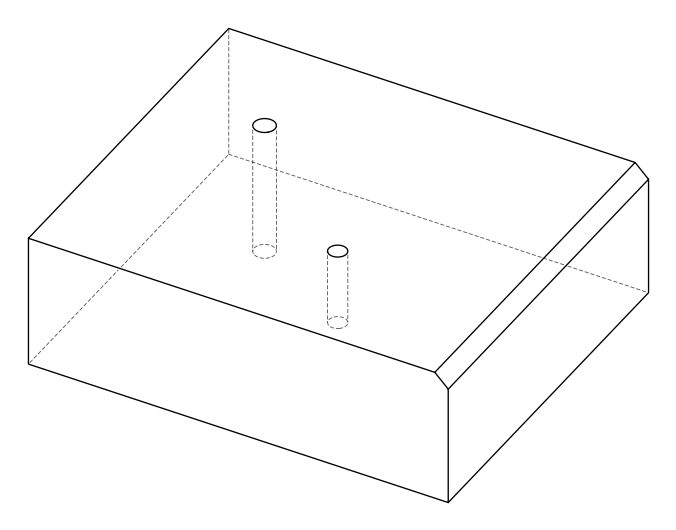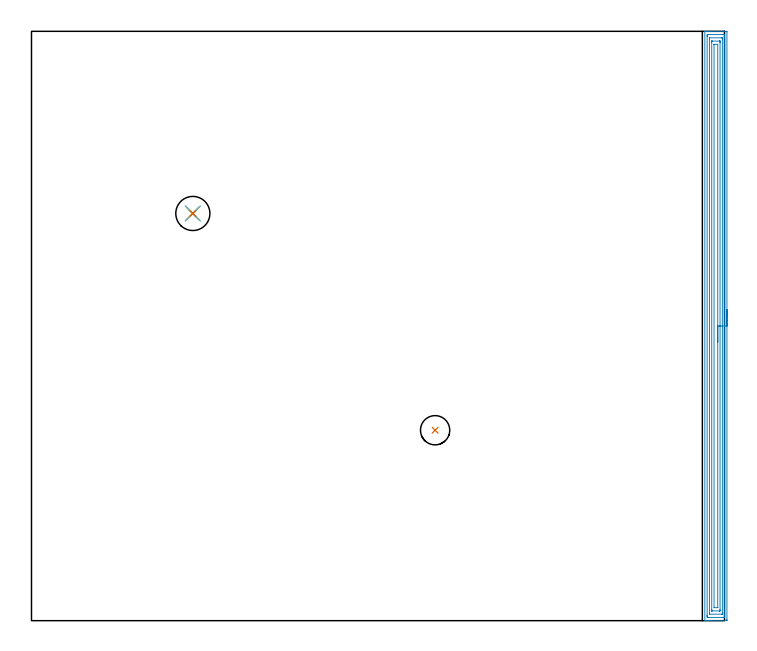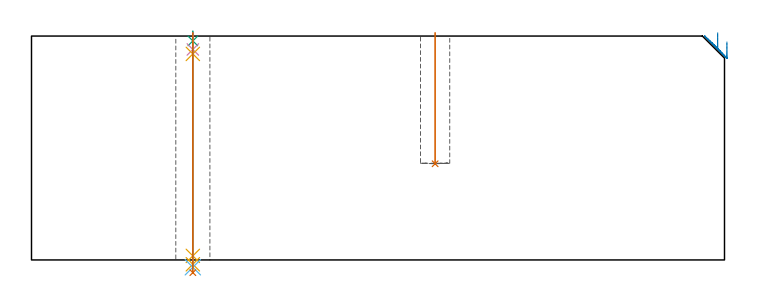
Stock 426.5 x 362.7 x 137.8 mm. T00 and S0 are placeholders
(PLAN: 7 operations, 6 tool changes, 17 min)
(1 INDEXABLE_INSERT_DRILL_BLIND_HOLE_FROM_SOLID | STEP1POCKET | NXT0302_007 | 0.32 min | 19909 mm3)
(2 AREA_MILL | FG_CHAMFER_SURFACE | UGT0205_001 | 14.79 min | 33536 mm3)
(3 SPOT_DRILL | STEP1HOLE | NXT0321_9005460120000 | 0.05 min | 187 mm3)
(4 DRILL_BLIND_HOLE_INTO_CENTER | STEP1HOLE | NXT0301_026 | 0.04 min | 121 mm3)
(5 GUN_DRILL_THROUGH_HOLE | STEP1HOLE | UGT0307_001 | 0.61 min | 2516 mm3)
(6 SPADE_DRILL_TO_ENLARGE_THROUGH_HOLE | STEP1HOLE | UGT0306_004 | 0.58 min | 16832 mm3)
(7 DRILL_TO_ENLARGE_THROUGH_HOLE | STEP1HOLE | UGT0301_051 | 0.59 min | 28002 mm3)
(TOOL NXT0302_007 | Index. Insert Drill 18mm [880-D1800L25-05] | D18 PA176 FL90 Z2)
(TOOL UGT0205_001 | Chamfer Mill 20 x 3 x 45 deg. | D20 FL50 Z2)
(TOOL NXT0321_9005460120000 | NC Spot Drill, 142deg, 12mm, Carbide, Uncoated | D12 PA142 FL30 Z2)
(TOOL NXT0301_026 | Carbide Drill 5.5mm [860.1-0550-017A1-MM 2214] | D5.5 PA140 FL28 Z2)
(TOOL UGT0307_001 | Gun Drill 5 mm | D5 PA130 FL24 Z1)
(TOOL UGT0306_004 | Spade Drill 13.5mm | D13.5 PA132 FL10 Z2)
(TOOL UGT0301_051 | Twist Drill 21 mm | D21 PA118 FL145 Z2)
(OP 1 INDEXABLE_INSERT_DRILL_BLIND_HOLE_FROM_SOLID)
G17 G21 G94 G90
T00 M6
G54
G17 G0 G90 X248.4 Y117.2 S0 M3
G43 Z147.8 H1
G94 G81 G98 Z59.2 F250. R139.8
G80
M5
M2
(OP 2 AREA_MILL)
G17 G21 G94 G90
T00 M6
G54
G17 G0 G90 X428. Y191.35 S1061 M3
G43 Z147.8 H0
Z134.2
G94 G1 Y191.312 Z133.328 F250.
Y191.198 Z132.464
Y191.009 Z131.612
Y190.747 Z130.78
Y190.413 Z129.974
Y190.01 Z129.2
Y189.542 Z128.464
Y189.01 Z127.772
Y188.421 Z127.129
Y187.778 Z126.54
Y187.086 Z126.009
Y186.35 Z125.54
Y185.576 Z125.137
Y184.77 Z124.803
Y183.938 Z124.541
Y183.086 Z124.352
Y182.222 Z124.238
Y181.35 Z124.2
Y0.607
X427.997 Y0.283 Z124.202
X427.992 Y0.01 Z124.206
X427.714 Y0. Z124.483
X417.64 Z134.554
X417.071 Z135.126
X416.75 Z135.446
X416.181 Z136.016
X415.86 Z136.335
X415.22 Z136.98
X414.811 Z137.389
X414.443 Y0.006 Z137.748
X414.403 Y0.01 Z137.788
X414.4 Y0.161 Z137.8
Y362.539
X414.403 Y362.69 Z137.788
X414.443 Y362.694 Z137.748
X414.81 Y362.7 Z137.389
X415.22 Z136.98
X415.86 Z136.335
X417.071 Z135.126
X417.64 Z134.554
X427.43 Z124.768
X427.716 Y362.698 Z124.481
X427.992 Y362.69 Z124.206
X427.999 Y362.414 Z124.199
X428. Y181.35 Z124.2
X426.586 Z125.614
Y3.238
X426.582 Y2.392 Z125.618
X426.58 Y2.352 Z125.62
X426.54 Y2.01 Z125.66
X426.038 Y2.002 Z126.162
X425.65 Y2.001 Z126.55
X425.151 Y2. Z127.049
X416.75 Y2.001 Z135.45
X416.248 Y2.003 Z135.952
X415.86 Y2.01 Z136.34
X415.82 Y2.392 Z136.38
X415.817 Y2.435 Z136.383
X415.814 Y3.285 Z136.386
Y3.331
Y359.462
X415.818 Y360.308 Z136.382
X415.82 Y360.348 Z136.38
X415.86 Y360.69 Z136.34
X416.362 Y360.698 Z135.838
X416.75 Y360.699 Z135.45
X417.249 Y360.7 Z134.951
X425.65 Y360.699 Z126.55
X426.152 Y360.697 Z126.048
X426.54 Y360.69 Z125.66
X426.58 Y360.308 Z125.62
X426.583 Y360.265 Z125.617
X426.586 Y359.415 Z125.614
Y359.369
Y181.35
X425.172 Z127.028
X425.171 Y4.657 Z127.029
X425.17 Y4.177 Z127.03
X425.167 Y4.074 Z127.033
X425.165 Y4.025 Z127.035
X425.159 Y4.01 Z127.041
X425.113 Y4.007 Z127.087
X424.935 Y4.001 Z127.265
X417.464 Z134.736
X417.346 Y4.003 Z134.854
X417.252 Y4.009 Z134.948
X417.234 Y4.012 Z134.966
X417.232 Y4.017 Z134.968
X417.23 Y4.04 Z134.97
X417.229 Y4.177 Z134.971
Y4.59 Z134.972
Y358.043 Z134.971
X417.23 Y358.523 Z134.97
X417.233 Y358.626 Z134.967
X417.235 Y358.675 Z134.965
X417.241 Y358.69 Z134.959
X417.287 Y358.693 Z134.913
X417.465 Y358.699 Z134.735
X424.936 Z127.264
X425.054 Y358.697 Z127.146
X425.148 Y358.691 Z127.052
X425.166 Y358.688 Z127.034
X425.168 Y358.683 Z127.032
X425.17 Y358.66 Z127.03
X425.171 Y358.523 Z127.029
X425.172 Y358.11 Z127.028
Y181.35
X423.757 Z128.443
Y6.855
X423.753 Y6.079 Z128.447
X423.75 Y6.026 Z128.45
X423.747 Y6.01 Z128.453
X423.725 Y6.008 Z128.475
X423.619 Y6.003 Z128.581
X423.406 Y6.001 Z128.794
X418.979 Z133.221
X418.777 Y6.003 Z133.423
X418.676 Y6.007 Z133.524
X418.654 Y6.01 Z133.546
X418.649 Y6.02 Z133.551
X418.648 Y6.058 Z133.552
X418.643 Y6.742 Z133.557
Y6.855
Y355.845
X418.647 Y356.621 Z133.553
X418.649 Y356.674 Z133.551
X418.653 Y356.69 Z133.547
X418.675 Y356.692 Z133.525
X418.781 Y356.697 Z133.419
X418.994 Y356.699 Z133.206
X423.421 Z128.779
X423.623 Y356.697 Z128.577
X423.724 Y356.693 Z128.476
X423.746 Y356.69 Z128.454
X423.751 Y356.68 Z128.449
X423.752 Y356.642 Z128.448
X423.757 Y355.958 Z128.443
Y355.845
Y181.35
X422.343 Z129.857
X422.342 Y8.132 Z129.858
X422.34 Y8.06 Z129.86
X422.336 Y8.02 Z129.864
X422.327 Y8.01 Z129.873
X422.249 Y8.005 Z129.951
X422.09 Y8.001 Z130.11
X420.057 Z132.143
X420.058 Y354.568 Z132.142
X420.06 Y354.64 Z132.14
X420.064 Y354.68 Z132.136
X420.073 Y354.69 Z132.127
X420.151 Y354.695 Z132.049
X420.31 Y354.699 Z131.89
X422.343 Z129.857
Y181.35
Y180.478 Z129.895
Y179.614 Z130.009
Y178.762 Z130.198
Y177.93 Z130.46
Y177.124 Z130.794
Y176.35 Z131.197
Y175.614 Z131.665
Y174.922 Z132.196
Y174.279 Z132.786
Y173.69 Z133.429
Y173.158 Z134.121
Y172.69 Z134.857
Y172.287 Z135.631
Y171.953 Z136.437
Y171.691 Z137.269
Y171.502 Z138.12
Y171.388 Z138.985
Y171.35 Z139.857
G0 Z147.8
M5
M2
(OP 3 SPOT_DRILL)
G17 G21 G94 G90
T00 M6
G54
G17 G0 G90 X99.3 Y250.6 S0 M3
G43 Z147.8 H0
G94 G81 G98 Z134.8 F250. R140.8
G80
M5
M2
(OP 4 DRILL_BLIND_HOLE_INTO_CENTER)
G17 G21 G94 G90
T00 M6
G54
G17 G0 G90 X99.3 Y250.6 S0 M3
G43 Z147.8 H1
G94 G81 G98 Z129.55 F250. R139.8
G80
M5
M2
(OP 5 GUN_DRILL_THROUGH_HOLE)
G17 G21 G94 G90
T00 M6
G54
G17 G0 G90 X99.3 Y250.6 M8
G43 Z147.8 H0
Z135.5
S716 M3
G94 G1 Z126.794 F125. M26
G4 X.084
Z2.5 F250.
G4 X.084
Z-2.666 F125.
G4 X.084
M5
M9
G0 Z135.5
Z147.8
M2
(OP 6 SPADE_DRILL_TO_ENLARGE_THROUGH_HOLE)
G17 G21 G94 G90
T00 M6
G54
G17 G0 G90 X99.3 Y250.6 S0 M3
G43 Z147.8 H0
G94 G73 G98 Z-4.505 F250. Q12.937 R139.8
G80
M5
M2
(OP 7 DRILL_TO_ENLARGE_THROUGH_HOLE)
G17 G21 G94 G90
T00 M6
G54
G17 G0 G90 X99.3 Y250.6 S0 M3
G43 Z147.8 H0
G94 G73 G98 Z-7.809 F250. Q20.801 R139.8
G80
M5
M2
